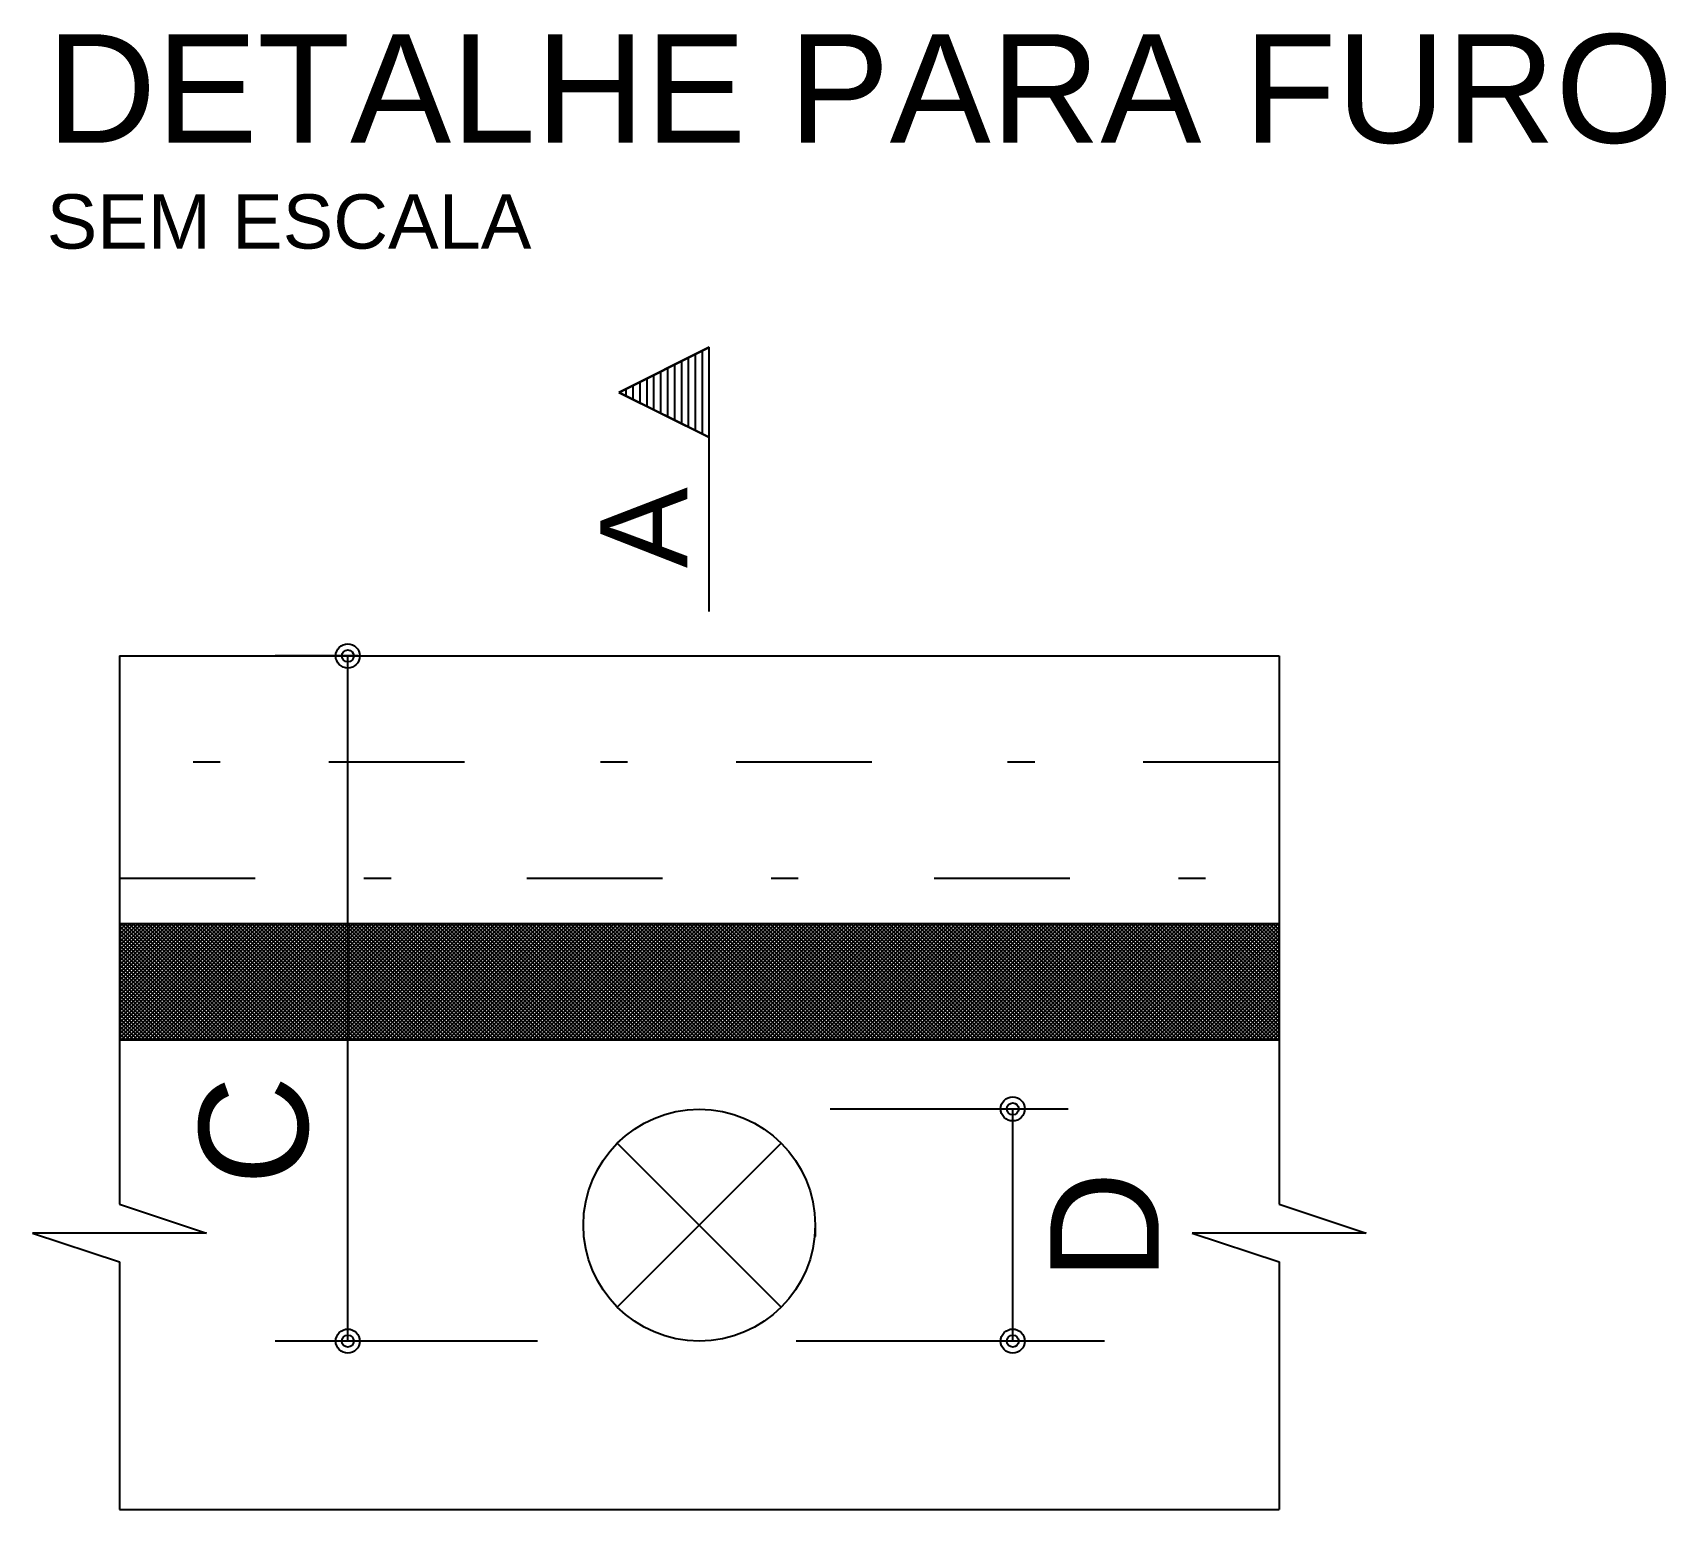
# Model space of a CAD drawing. Extents: x 0 to 119, y 0 to 84.
# Drawn here: x 49.98 to 55.98, y 19.5 to 24.94 of the extents above; entities that cross this region are included whole.
import ezdxf

# ---------------------------------------------------------------- set-up
doc = ezdxf.new("R2010")
doc.units = 0
doc.header["$MEASUREMENT"] = 0
doc.linetypes.add('ESTILO_TQS_0003', pattern=[1.5, 0.5, -0.4, 0.1, -0.5])
for name, color, linetype in [('15', 12, 'CONTINUOUS'), ('29', 9, 'CONTINUOUS'), ('3', 7, 'CONTINUOUS')]:
    doc.layers.add(name, color=color, linetype=linetype)
doc.styles.add('TQS_ARIAL', font='arial.ttf')

msp = doc.modelspace()

# ---------------------------------------------------------------- linework, layer by layer
at = {"layer": '29', "color": 9, "linetype": 'Continuous'}
for p, q in [((50.302084, 21.239995), (50.722533, 21.660444)), ((50.302084, 21.254138), (50.708391, 21.660444)), ((50.302084, 21.26828), (50.694249, 21.660444)), ((50.302084, 21.282422), (50.680107, 21.660444)), ((50.302084, 21.296564), (50.665965, 21.660444)), ((50.302084, 21.310706), (50.651822, 21.660444)), ((50.302084, 21.324848), (50.63768, 21.660444)), ((50.302084, 21.33899), (50.623538, 21.660444)), ((50.302084, 21.353133), (50.609396, 21.660444)), ((50.302084, 21.367275), (50.595254, 21.660444)), ((50.302084, 21.381417), (50.581112, 21.660444)), ((50.302084, 21.395559), (50.56697, 21.660444)), ((50.302084, 21.409701), (50.552828, 21.660444)), ((50.302084, 21.423843), (50.538685, 21.660444)), ((50.302084, 21.437985), (50.524543, 21.660444)), ((50.302084, 21.452127), (50.510401, 21.660444)), ((50.302084, 21.46627), (50.496259, 21.660444)), ((50.302084, 21.480412), (50.482117, 21.660444)), ((50.302084, 21.494554), (50.467975, 21.660444)), ((50.302084, 21.508696), (50.453833, 21.660444)), ((50.302084, 21.522838), (50.43969, 21.660444)), ((50.302084, 21.53698), (50.425548, 21.660444)), ((50.302084, 21.551122), (50.411406, 21.660444)), ((50.302084, 21.565265), (50.397264, 21.660444)), ((50.302084, 21.579407), (50.383122, 21.660444)), ((50.302084, 21.593549), (50.36898, 21.660444)), ((50.302084, 21.607691), (50.354838, 21.660444)), ((50.302084, 21.621833), (50.340696, 21.660444)), ((50.302084, 21.635975), (50.326553, 21.660444)), ((50.302084, 21.650117), (50.312411, 21.660444)), ((50.308884, 21.660444), (50.735981, 21.233348)), ((50.309579, 21.233348), (50.736675, 21.660444)), ((50.323026, 21.660444), (50.750123, 21.233348)), ((50.323721, 21.233348), (50.750817, 21.660444)), ((50.337168, 21.660444), (50.764265, 21.233348)), ((50.337863, 21.233348), (50.76496, 21.660444)), ((50.35131, 21.660444), (50.778407, 21.233348)), ((50.352005, 21.233348), (50.779102, 21.660444)), ((50.365452, 21.660444), (50.792549, 21.233348)), ((50.366147, 21.233348), (50.793244, 21.660444)), ((50.379594, 21.660444), (50.806691, 21.233348)), ((50.380289, 21.233348), (50.807386, 21.660444)), ((50.393737, 21.660444), (50.820833, 21.233348)), ((50.394431, 21.233348), (50.821528, 21.660444)), ((50.407879, 21.660444), (50.834975, 21.233348)), ((50.408573, 21.233348), (50.83567, 21.660444)), ((50.422021, 21.660444), (50.849118, 21.233348)), ((50.422716, 21.233348), (50.849812, 21.660444)), ((50.436163, 21.660444), (50.86326, 21.233348)), ((50.436858, 21.233348), (50.863955, 21.660444)), ((50.450305, 21.660444), (50.877402, 21.233348)), ((50.451, 21.233348), (50.878097, 21.660444)), ((50.464447, 21.660444), (50.891544, 21.233348)), ((50.465142, 21.233348), (50.892239, 21.660444)), ((50.478589, 21.660444), (50.905686, 21.233348)), ((50.479284, 21.233348), (50.906381, 21.660444)), ((50.492731, 21.660444), (50.919828, 21.233348)), ((50.493426, 21.233348), (50.920523, 21.660444)), ((50.506874, 21.660444), (50.93397, 21.233348)), ((50.507568, 21.233348), (50.934665, 21.660444)), ((50.521016, 21.660444), (50.948113, 21.233348)), ((50.521711, 21.233348), (50.948807, 21.660444)), ((50.535158, 21.660444), (50.962255, 21.233348)), ((50.535853, 21.233348), (50.962949, 21.660444)), ((50.5493, 21.660444), (50.976397, 21.233348)), ((50.549995, 21.233348), (50.977092, 21.660444)), ((50.563442, 21.660444), (50.990539, 21.233348)), ((50.564137, 21.233348), (50.991234, 21.660444)), ((50.577584, 21.660444), (51.004681, 21.233348)), ((50.578279, 21.233348), (51.005376, 21.660444)), ((50.591726, 21.660444), (51.018823, 21.233348)), ((50.592421, 21.233348), (51.019518, 21.660444)), ((50.605869, 21.660444), (51.032965, 21.233348)), ((50.606563, 21.233348), (51.03366, 21.660444)), ((50.620011, 21.660444), (51.047108, 21.233348)), ((50.620705, 21.233348), (51.047802, 21.660444)), ((50.634153, 21.660444), (51.06125, 21.233348)), ((50.634848, 21.233348), (51.061944, 21.660444)), ((50.648295, 21.660444), (51.075392, 21.233348)), ((50.64899, 21.233348), (51.076087, 21.660444)), ((50.662437, 21.660444), (51.089534, 21.233348)), ((50.663132, 21.233348), (51.090229, 21.660444)), ((50.676579, 21.660444), (51.103676, 21.233348)), ((50.677274, 21.233348), (51.104371, 21.660444)), ((50.690721, 21.660444), (51.117818, 21.233348)), ((50.691416, 21.233348), (51.118513, 21.660444)), ((50.704864, 21.660444), (51.13196, 21.233348)), ((50.705558, 21.233348), (51.132655, 21.660444)), ((50.719006, 21.660444), (51.146102, 21.233348)), ((50.7197, 21.233348), (51.146797, 21.660444)), ((50.733148, 21.660444), (51.160245, 21.233348)), ((50.733843, 21.233348), (51.160939, 21.660444)), ((50.74729, 21.660444), (51.174387, 21.233348)), ((50.747985, 21.233348), (51.175082, 21.660444)), ((50.761432, 21.660444), (51.188529, 21.233348)), ((50.762127, 21.233348), (51.189224, 21.660444)), ((50.775574, 21.660444), (51.202671, 21.233348)), ((50.776269, 21.233348), (51.203366, 21.660444)), ((50.789716, 21.660444), (51.216813, 21.233348)), ((50.790411, 21.233348), (51.217508, 21.660444)), ((50.803858, 21.660444), (51.230955, 21.233348)), ((50.804553, 21.233348), (51.23165, 21.660444)), ((50.818001, 21.660444), (51.245097, 21.233348)), ((50.818695, 21.233348), (51.245792, 21.660444)), ((50.832143, 21.660444), (51.25924, 21.233348)), ((50.832838, 21.233348), (51.259934, 21.660444)), ((50.846285, 21.660444), (51.273382, 21.233348)), ((50.84698, 21.233348), (51.274076, 21.660444)), ((50.860427, 21.660444), (51.287524, 21.233348)), ((50.861122, 21.233348), (51.288219, 21.660444)), ((50.874569, 21.660444), (51.301666, 21.233348)), ((50.875264, 21.233348), (51.302361, 21.660444)), ((50.888711, 21.660444), (51.315808, 21.233348)), ((50.889406, 21.233348), (51.316503, 21.660444)), ((50.902853, 21.660444), (51.32995, 21.233348)), ((50.903548, 21.233348), (51.330645, 21.660444)), ((50.916996, 21.660444), (51.344092, 21.233348)), ((50.91769, 21.233348), (51.344787, 21.660444)), ((50.931138, 21.660444), (51.358234, 21.233348)), ((50.931832, 21.233348), (51.358929, 21.660444)), ((50.94528, 21.660444), (51.372377, 21.233348)), ((50.945975, 21.233348), (51.373071, 21.660444)), ((50.959422, 21.660444), (51.386519, 21.233348)), ((50.960117, 21.233348), (51.387214, 21.660444)), ((50.973564, 21.660444), (51.400661, 21.233348)), ((50.974259, 21.233348), (51.401356, 21.660444)), ((50.987706, 21.660444), (51.414803, 21.233348)), ((50.988401, 21.233348), (51.415498, 21.660444)), ((51.001848, 21.660444), (51.428945, 21.233348)), ((51.002543, 21.233348), (51.42964, 21.660444)), ((51.015991, 21.660444), (51.443087, 21.233348)), ((51.016685, 21.233348), (51.443782, 21.660444)), ((51.030133, 21.660444), (51.457229, 21.233348)), ((51.030827, 21.233348), (51.457924, 21.660444)), ((51.044275, 21.660444), (51.471372, 21.233348)), ((51.04497, 21.233348), (51.472066, 21.660444)), ((51.058417, 21.660444), (51.485514, 21.233348)), ((51.059112, 21.233348), (51.486208, 21.660444)), ((51.072559, 21.660444), (51.499656, 21.233348)), ((51.073254, 21.233348), (51.500351, 21.660444)), ((51.086701, 21.660444), (51.513798, 21.233348)), ((51.087396, 21.233348), (51.514493, 21.660444)), ((51.100843, 21.660444), (51.52794, 21.233348)), ((51.101538, 21.233348), (51.528635, 21.660444)), ((51.114985, 21.660444), (51.542082, 21.233348)), ((51.11568, 21.233348), (51.542777, 21.660444)), ((51.129128, 21.660444), (51.556224, 21.233348)), ((51.129822, 21.233348), (51.556919, 21.660444)), ((51.14327, 21.660444), (51.570367, 21.233348)), ((51.143965, 21.233348), (51.571061, 21.660444)), ((51.157412, 21.660444), (51.584509, 21.233348)), ((51.158107, 21.233348), (51.585203, 21.660444)), ((51.171554, 21.660444), (51.598651, 21.233348)), ((51.172249, 21.233348), (51.599346, 21.660444)), ((51.185696, 21.660444), (51.612793, 21.233348)), ((51.186391, 21.233348), (51.613488, 21.660444)), ((51.199838, 21.660444), (51.626935, 21.233348)), ((51.200533, 21.233348), (51.62763, 21.660444)), ((51.21398, 21.660444), (51.641077, 21.233348)), ((51.214675, 21.233348), (51.641772, 21.660444)), ((51.228123, 21.660444), (51.655219, 21.233348)), ((51.228817, 21.233348), (51.655914, 21.660444)), ((51.242265, 21.660444), (51.669361, 21.233348)), ((51.242959, 21.233348), (51.670056, 21.660444)), ((51.256407, 21.660444), (51.683504, 21.233348)), ((51.257102, 21.233348), (51.684198, 21.660444)), ((51.270549, 21.660444), (51.697646, 21.233348)), ((51.271244, 21.233348), (51.698341, 21.660444)), ((51.284691, 21.660444), (51.711788, 21.233348)), ((51.285386, 21.233348), (51.712483, 21.660444)), ((51.298833, 21.660444), (51.72593, 21.233348)), ((51.299528, 21.233348), (51.726625, 21.660444)), ((51.312975, 21.660444), (51.740072, 21.233348)), ((51.31367, 21.233348), (51.740767, 21.660444)), ((51.327117, 21.660444), (51.754214, 21.233348)), ((51.327812, 21.233348), (51.754909, 21.660444)), ((51.34126, 21.660444), (51.768356, 21.233348)), ((51.341954, 21.233348), (51.769051, 21.660444)), ((51.355402, 21.660444), (51.782499, 21.233348)), ((51.356097, 21.233348), (51.783193, 21.660444)), ((51.369544, 21.660444), (51.796641, 21.233348)), ((51.370239, 21.233348), (51.797335, 21.660444)), ((51.383686, 21.660444), (51.810783, 21.233348)), ((51.384381, 21.233348), (51.811478, 21.660444)), ((51.397828, 21.660444), (51.824925, 21.233348)), ((51.398523, 21.233348), (51.82562, 21.660444)), ((51.41197, 21.660444), (51.839067, 21.233348)), ((51.412665, 21.233348), (51.839762, 21.660444)), ((51.426112, 21.660444), (51.853209, 21.233348)), ((51.426807, 21.233348), (51.853904, 21.660444)), ((51.440255, 21.660444), (51.867351, 21.233348)), ((51.440949, 21.233348), (51.868046, 21.660444)), ((51.454397, 21.660444), (51.881494, 21.233348)), ((51.455091, 21.233348), (51.882188, 21.660444)), ((51.468539, 21.660444), (51.895636, 21.233348)), ((51.469234, 21.233348), (51.89633, 21.660444)), ((51.482681, 21.660444), (51.909778, 21.233348)), ((51.483376, 21.233348), (51.910473, 21.660444)), ((51.496823, 21.660444), (51.92392, 21.233348)), ((51.497518, 21.233348), (51.924615, 21.660444)), ((51.510965, 21.660444), (51.938062, 21.233348)), ((51.51166, 21.233348), (51.938757, 21.660444)), ((51.525107, 21.660444), (51.952204, 21.233348)), ((51.525802, 21.233348), (51.952899, 21.660444)), ((51.53925, 21.660444), (51.966346, 21.233348)), ((51.539944, 21.233348), (51.967041, 21.660444)), ((51.553392, 21.660444), (51.980488, 21.233348)), ((51.554086, 21.233348), (51.981183, 21.660444)), ((51.567534, 21.660444), (51.994631, 21.233348)), ((51.568229, 21.233348), (51.995325, 21.660444)), ((51.581676, 21.660444), (52.008773, 21.233348)), ((51.582371, 21.233348), (52.009468, 21.660444)), ((51.595818, 21.660444), (52.022915, 21.233348)), ((51.596513, 21.233348), (52.02361, 21.660444)), ((51.60996, 21.660444), (52.037057, 21.233348)), ((51.610655, 21.233348), (52.037752, 21.660444)), ((51.624102, 21.660444), (52.051199, 21.233348)), ((51.624797, 21.233348), (52.051894, 21.660444)), ((51.638244, 21.660444), (52.065341, 21.233348)), ((51.638939, 21.233348), (52.066036, 21.660444)), ((51.652387, 21.660444), (52.079483, 21.233348)), ((51.653081, 21.233348), (52.080178, 21.660444)), ((51.666529, 21.660444), (52.093626, 21.233348)), ((51.667224, 21.233348), (52.09432, 21.660444)), ((51.680671, 21.660444), (52.107768, 21.233348)), ((51.681366, 21.233348), (52.108462, 21.660444)), ((51.694813, 21.660444), (52.12191, 21.233348)), ((51.695508, 21.233348), (52.122605, 21.660444)), ((51.708955, 21.660444), (52.136052, 21.233348)), ((51.70965, 21.233348), (52.136747, 21.660444)), ((51.723097, 21.660444), (52.150194, 21.233348)), ((51.723792, 21.233348), (52.150889, 21.660444)), ((51.737239, 21.660444), (52.164336, 21.233348)), ((51.737934, 21.233348), (52.165031, 21.660444)), ((51.751382, 21.660444), (52.178478, 21.233348)), ((51.752076, 21.233348), (52.179173, 21.660444)), ((51.765524, 21.660444), (52.19262, 21.233348)), ((51.766218, 21.233348), (52.193315, 21.660444)), ((51.779666, 21.660444), (52.206763, 21.233348)), ((51.780361, 21.233348), (52.207457, 21.660444)), ((51.793808, 21.660444), (52.220905, 21.233348)), ((51.794503, 21.233348), (52.2216, 21.660444)), ((51.80795, 21.660444), (52.235047, 21.233348)), ((51.808645, 21.233348), (52.235742, 21.660444)), ((51.822092, 21.660444), (52.249189, 21.233348)), ((51.822787, 21.233348), (52.249884, 21.660444)), ((51.836234, 21.660444), (52.263331, 21.233348)), ((51.836929, 21.233348), (52.264026, 21.660444)), ((51.850377, 21.660444), (52.277473, 21.233348)), ((51.851071, 21.233348), (52.278168, 21.660444)), ((51.864519, 21.660444), (52.291615, 21.233348)), ((51.865213, 21.233348), (52.29231, 21.660444)), ((51.878661, 21.660444), (52.305758, 21.233348)), ((51.879356, 21.233348), (52.306452, 21.660444)), ((51.892803, 21.660444), (52.3199, 21.233348)), ((51.893498, 21.233348), (52.320595, 21.660444)), ((51.906945, 21.660444), (52.334042, 21.233348)), ((51.90764, 21.233348), (52.334737, 21.660444)), ((51.921087, 21.660444), (52.348184, 21.233348)), ((51.921782, 21.233348), (52.348879, 21.660444)), ((51.935229, 21.660444), (52.362326, 21.233348)), ((51.935924, 21.233348), (52.363021, 21.660444)), ((51.949371, 21.660444), (52.376468, 21.233348)), ((51.950066, 21.233348), (52.377163, 21.660444)), ((51.963514, 21.660444), (52.39061, 21.233348)), ((51.964208, 21.233348), (52.391305, 21.660444)), ((51.977656, 21.660444), (52.404753, 21.233348)), ((51.978351, 21.233348), (52.405447, 21.660444)), ((51.991798, 21.660444), (52.418895, 21.233348)), ((51.992493, 21.233348), (52.419589, 21.660444)), ((52.00594, 21.660444), (52.433037, 21.233348)), ((52.006635, 21.233348), (52.433732, 21.660444)), ((52.020082, 21.660444), (52.447179, 21.233348)), ((52.020777, 21.233348), (52.447874, 21.660444)), ((52.034224, 21.660444), (52.461321, 21.233348)), ((52.034919, 21.233348), (52.462016, 21.660444)), ((52.048366, 21.660444), (52.475463, 21.233348)), ((52.049061, 21.233348), (52.476158, 21.660444)), ((52.062509, 21.660444), (52.489605, 21.233348)), ((52.063203, 21.233348), (52.4903, 21.660444)), ((52.076651, 21.660444), (52.503747, 21.233348)), ((52.077345, 21.233348), (52.504442, 21.660444)), ((52.090793, 21.660444), (52.51789, 21.233348)), ((52.091488, 21.233348), (52.518584, 21.660444)), ((52.104935, 21.660444), (52.532032, 21.233348)), ((52.10563, 21.233348), (52.532727, 21.660444)), ((52.119077, 21.660444), (52.546174, 21.233348)), ((52.119772, 21.233348), (52.546869, 21.660444)), ((52.133219, 21.660444), (52.560316, 21.233348)), ((52.133914, 21.233348), (52.561011, 21.660444)), ((52.147361, 21.660444), (52.574458, 21.233348)), ((52.148056, 21.233348), (52.575153, 21.660444)), ((52.161503, 21.660444), (52.5886, 21.233348)), ((52.162198, 21.233348), (52.589295, 21.660444)), ((52.175646, 21.660444), (52.602742, 21.233348)), ((52.17634, 21.233348), (52.603437, 21.660444)), ((52.189788, 21.660444), (52.616885, 21.233348)), ((52.190483, 21.233348), (52.617579, 21.660444)), ((52.20393, 21.660444), (52.631027, 21.233348)), ((52.204625, 21.233348), (52.631721, 21.660444)), ((52.218072, 21.660444), (52.645169, 21.233348)), ((52.218767, 21.233348), (52.645864, 21.660444)), ((52.232214, 21.660444), (52.659311, 21.233348)), ((52.232909, 21.233348), (52.660006, 21.660444)), ((52.246356, 21.660444), (52.673453, 21.233348)), ((52.247051, 21.233348), (52.674148, 21.660444)), ((52.260498, 21.660444), (52.687595, 21.233348)), ((52.261193, 21.233348), (52.68829, 21.660444)), ((52.274641, 21.660444), (52.701737, 21.233348)), ((52.275335, 21.233348), (52.702432, 21.660444)), ((52.288783, 21.660444), (52.71588, 21.233348)), ((52.289477, 21.233348), (52.716574, 21.660444)), ((52.302925, 21.660444), (52.730022, 21.233348)), ((52.30362, 21.233348), (52.730716, 21.660444)), ((52.317067, 21.660444), (52.744164, 21.233348)), ((52.317762, 21.233348), (52.744859, 21.660444)), ((52.331209, 21.660444), (52.758306, 21.233348)), ((52.331904, 21.233348), (52.759001, 21.660444)), ((52.345351, 21.660444), (52.772448, 21.233348)), ((52.346046, 21.233348), (52.773143, 21.660444)), ((52.359493, 21.660444), (52.78659, 21.233348)), ((52.360188, 21.233348), (52.787285, 21.660444)), ((52.373636, 21.660444), (52.800732, 21.233348)), ((52.37433, 21.233348), (52.801427, 21.660444)), ((52.387778, 21.660444), (52.814874, 21.233348)), ((52.388472, 21.233348), (52.815569, 21.660444)), ((52.40192, 21.660444), (52.829017, 21.233348)), ((52.402615, 21.233348), (52.829711, 21.660444)), ((52.416062, 21.660444), (52.843159, 21.233348)), ((52.416757, 21.233348), (52.843854, 21.660444)), ((52.430204, 21.660444), (52.857301, 21.233348)), ((52.430899, 21.233348), (52.857996, 21.660444)), ((52.444346, 21.660444), (52.871443, 21.233348)), ((52.445041, 21.233348), (52.872138, 21.660444)), ((52.458488, 21.660444), (52.885585, 21.233348)), ((52.459183, 21.233348), (52.88628, 21.660444)), ((52.47263, 21.660444), (52.899727, 21.233348)), ((52.473325, 21.233348), (52.900422, 21.660444)), ((52.486773, 21.660444), (52.913869, 21.233348)), ((52.487467, 21.233348), (52.914564, 21.660444)), ((52.500915, 21.660444), (52.928012, 21.233348)), ((52.50161, 21.233348), (52.928706, 21.660444)), ((52.515057, 21.660444), (52.942154, 21.233348)), ((52.515752, 21.233348), (52.942848, 21.660444)), ((52.529199, 21.660444), (52.956296, 21.233348)), ((52.529894, 21.233348), (52.956991, 21.660444)), ((52.543341, 21.660444), (52.970438, 21.233348)), ((52.544036, 21.233348), (52.971133, 21.660444)), ((52.557483, 21.660444), (52.98458, 21.233348)), ((52.558178, 21.233348), (52.985275, 21.660444)), ((52.571625, 21.660444), (52.998722, 21.233348)), ((52.57232, 21.233348), (52.999417, 21.660444)), ((52.585768, 21.660444), (53.012864, 21.233348)), ((52.586462, 21.233348), (53.013559, 21.660444)), ((52.59991, 21.660444), (53.027006, 21.233348)), ((52.600604, 21.233348), (53.027701, 21.660444)), ((52.614052, 21.660444), (53.041149, 21.233348)), ((52.614747, 21.233348), (53.041843, 21.660444)), ((52.628194, 21.660444), (53.055291, 21.233348)), ((52.628889, 21.233348), (53.055986, 21.660444)), ((52.642336, 21.660444), (53.069433, 21.233348)), ((52.643031, 21.233348), (53.070128, 21.660444)), ((52.656478, 21.660444), (53.083575, 21.233348)), ((52.657173, 21.233348), (53.08427, 21.660444)), ((52.67062, 21.660444), (53.097717, 21.233348)), ((52.671315, 21.233348), (53.098412, 21.660444)), ((52.684763, 21.660444), (53.111859, 21.233348)), ((52.685457, 21.233348), (53.112554, 21.660444)), ((52.698905, 21.660444), (53.126001, 21.233348)), ((52.699599, 21.233348), (53.126696, 21.660444)), ((52.713047, 21.660444), (53.140144, 21.233348)), ((52.713742, 21.233348), (53.140838, 21.660444)), ((52.727189, 21.660444), (53.154286, 21.233348)), ((52.727884, 21.233348), (53.154981, 21.660444)), ((52.741331, 21.660444), (53.168428, 21.233348)), ((52.742026, 21.233348), (53.169123, 21.660444)), ((52.755473, 21.660444), (53.18257, 21.233348)), ((52.756168, 21.233348), (53.183265, 21.660444)), ((52.769615, 21.660444), (53.196712, 21.233348)), ((52.77031, 21.233348), (53.197407, 21.660444)), ((52.783757, 21.660444), (53.210854, 21.233348)), ((52.784452, 21.233348), (53.211549, 21.660444)), ((52.7979, 21.660444), (53.224996, 21.233348)), ((52.798594, 21.233348), (53.225691, 21.660444)), ((52.812042, 21.660444), (53.239139, 21.233348)), ((52.812737, 21.233348), (53.239833, 21.660444)), ((52.826184, 21.660444), (53.253281, 21.233348)), ((52.826879, 21.233348), (53.253975, 21.660444)), ((52.840326, 21.660444), (53.267423, 21.233348)), ((52.841021, 21.233348), (53.268118, 21.660444)), ((52.854468, 21.660444), (53.281565, 21.233348)), ((52.855163, 21.233348), (53.28226, 21.660444)), ((52.86861, 21.660444), (53.295707, 21.233348)), ((52.869305, 21.233348), (53.296402, 21.660444)), ((52.882752, 21.660444), (53.309849, 21.233348)), ((52.883447, 21.233348), (53.310544, 21.660444)), ((52.896895, 21.660444), (53.323991, 21.233348)), ((52.897589, 21.233348), (53.324686, 21.660444)), ((52.911037, 21.660444), (53.338133, 21.233348)), ((52.911731, 21.233348), (53.338828, 21.660444)), ((52.925179, 21.660444), (53.352276, 21.233348)), ((52.925874, 21.233348), (53.35297, 21.660444)), ((52.939321, 21.660444), (53.366418, 21.233348)), ((52.940016, 21.233348), (53.367113, 21.660444)), ((52.953463, 21.660444), (53.38056, 21.233348)), ((52.954158, 21.233348), (53.381255, 21.660444)), ((52.967605, 21.660444), (53.394702, 21.233348)), ((52.9683, 21.233348), (53.395397, 21.660444)), ((52.981747, 21.660444), (53.408844, 21.233348)), ((52.982442, 21.233348), (53.409539, 21.660444)), ((52.995889, 21.660444), (53.422986, 21.233348)), ((52.996584, 21.233348), (53.423681, 21.660444)), ((53.010032, 21.660444), (53.437128, 21.233348)), ((53.010726, 21.233348), (53.437823, 21.660444)), ((53.024174, 21.660444), (53.451271, 21.233348)), ((53.024869, 21.233348), (53.451965, 21.660444)), ((53.038316, 21.660444), (53.465413, 21.233348)), ((53.039011, 21.233348), (53.466107, 21.660444)), ((53.052458, 21.660444), (53.479555, 21.233348)), ((53.053153, 21.233348), (53.48025, 21.660444)), ((53.0666, 21.660444), (53.493697, 21.233348)), ((53.067295, 21.233348), (53.494392, 21.660444)), ((53.080742, 21.660444), (53.507839, 21.233348)), ((53.081437, 21.233348), (53.508534, 21.660444)), ((53.094884, 21.660444), (53.521981, 21.233348)), ((53.095579, 21.233348), (53.522676, 21.660444)), ((53.109027, 21.660444), (53.536123, 21.233348)), ((53.109721, 21.233348), (53.536818, 21.660444)), ((53.123169, 21.660444), (53.550266, 21.233348)), ((53.123864, 21.233348), (53.55096, 21.660444)), ((53.137311, 21.660444), (53.564408, 21.233348)), ((53.138006, 21.233348), (53.565102, 21.660444)), ((53.151453, 21.660444), (53.57855, 21.233348)), ((53.152148, 21.233348), (53.579245, 21.660444)), ((53.165595, 21.660444), (53.592692, 21.233348)), ((53.16629, 21.233348), (53.593387, 21.660444)), ((53.179737, 21.660444), (53.606834, 21.233348)), ((53.180432, 21.233348), (53.607529, 21.660444)), ((53.193879, 21.660444), (53.620976, 21.233348)), ((53.194574, 21.233348), (53.621671, 21.660444)), ((53.208022, 21.660444), (53.635118, 21.233348)), ((53.208716, 21.233348), (53.635813, 21.660444)), ((53.222164, 21.660444), (53.64926, 21.233348)), ((53.222858, 21.233348), (53.649955, 21.660444)), ((53.236306, 21.660444), (53.663403, 21.233348)), ((53.237001, 21.233348), (53.664097, 21.660444)), ((53.250448, 21.660444), (53.677545, 21.233348)), ((53.251143, 21.233348), (53.67824, 21.660444)), ((53.26459, 21.660444), (53.691687, 21.233348)), ((53.265285, 21.233348), (53.692382, 21.660444)), ((53.278732, 21.660444), (53.705829, 21.233348)), ((53.279427, 21.233348), (53.706524, 21.660444)), ((53.292874, 21.660444), (53.719971, 21.233348)), ((53.293569, 21.233348), (53.720666, 21.660444)), ((53.307016, 21.660444), (53.734113, 21.233348)), ((53.307711, 21.233348), (53.734808, 21.660444)), ((53.321159, 21.660444), (53.748255, 21.233348)), ((53.321853, 21.233348), (53.74895, 21.660444)), ((53.335301, 21.660444), (53.762398, 21.233348)), ((53.335996, 21.233348), (53.763092, 21.660444)), ((53.349443, 21.660444), (53.77654, 21.233348)), ((53.350138, 21.233348), (53.777234, 21.660444)), ((53.363585, 21.660444), (53.790682, 21.233348)), ((53.36428, 21.233348), (53.791377, 21.660444)), ((53.377727, 21.660444), (53.804824, 21.233348)), ((53.378422, 21.233348), (53.805519, 21.660444)), ((53.391869, 21.660444), (53.818966, 21.233348)), ((53.392564, 21.233348), (53.819661, 21.660444)), ((53.406011, 21.660444), (53.833108, 21.233348)), ((53.406706, 21.233348), (53.833803, 21.660444)), ((53.420154, 21.660444), (53.84725, 21.233348)), ((53.420848, 21.233348), (53.847945, 21.660444)), ((53.434296, 21.660444), (53.861392, 21.233348)), ((53.43499, 21.233348), (53.862087, 21.660444)), ((53.448438, 21.660444), (53.875535, 21.233348)), ((53.449133, 21.233348), (53.876229, 21.660444)), ((53.46258, 21.660444), (53.889677, 21.233348)), ((53.463275, 21.233348), (53.890372, 21.660444)), ((53.476722, 21.660444), (53.903819, 21.233348)), ((53.477417, 21.233348), (53.904514, 21.660444)), ((53.490864, 21.660444), (53.917961, 21.233348)), ((53.491559, 21.233348), (53.918656, 21.660444)), ((53.505006, 21.660444), (53.932103, 21.233348)), ((53.505701, 21.233348), (53.932798, 21.660444)), ((53.519149, 21.660444), (53.946245, 21.233348)), ((53.519843, 21.233348), (53.94694, 21.660444)), ((53.533291, 21.660444), (53.960387, 21.233348)), ((53.533985, 21.233348), (53.961082, 21.660444)), ((53.547433, 21.660444), (53.97453, 21.233348)), ((53.548128, 21.233348), (53.975224, 21.660444)), ((53.561575, 21.660444), (53.988672, 21.233348)), ((53.56227, 21.233348), (53.989367, 21.660444)), ((53.575717, 21.660444), (54.002814, 21.233348)), ((53.576412, 21.233348), (54.003509, 21.660444)), ((53.589859, 21.660444), (54.016956, 21.233348)), ((53.590554, 21.233348), (54.017651, 21.660444)), ((53.604001, 21.660444), (54.031098, 21.233348)), ((53.604696, 21.233348), (54.031793, 21.660444)), ((53.618143, 21.660444), (54.04524, 21.233348)), ((53.618838, 21.233348), (54.045935, 21.660444)), ((53.632286, 21.660444), (54.059382, 21.233348)), ((53.63298, 21.233348), (54.060077, 21.660444)), ((53.646428, 21.660444), (54.073525, 21.233348)), ((53.647123, 21.233348), (54.074219, 21.660444)), ((53.66057, 21.660444), (54.087667, 21.233348)), ((53.661265, 21.233348), (54.088361, 21.660444)), ((53.674712, 21.660444), (54.101809, 21.233348)), ((53.675407, 21.233348), (54.102504, 21.660444)), ((53.688854, 21.660444), (54.115951, 21.233348)), ((53.689549, 21.233348), (54.116646, 21.660444)), ((53.702996, 21.660444), (54.130093, 21.233348)), ((53.703691, 21.233348), (54.130788, 21.660444)), ((53.717138, 21.660444), (54.144235, 21.233348)), ((53.717833, 21.233348), (54.14493, 21.660444)), ((53.731281, 21.660444), (54.158377, 21.233348)), ((53.731975, 21.233348), (54.159072, 21.660444)), ((53.745423, 21.660444), (54.172519, 21.233348)), ((53.746117, 21.233348), (54.173214, 21.660444)), ((53.759565, 21.660444), (54.186662, 21.233348)), ((53.76026, 21.233348), (54.187356, 21.660444)), ((53.773707, 21.660444), (54.200804, 21.233348)), ((53.774402, 21.233348), (54.201499, 21.660444)), ((53.787849, 21.660444), (54.214946, 21.233348)), ((53.788544, 21.233348), (54.215641, 21.660444)), ((53.801991, 21.660444), (54.229088, 21.233348)), ((53.802686, 21.233348), (54.229783, 21.660444)), ((53.816133, 21.660444), (54.24323, 21.233348)), ((53.816828, 21.233348), (54.243925, 21.660444)), ((53.830275, 21.660444), (54.257372, 21.233348)), ((53.83097, 21.233348), (54.258067, 21.660444)), ((53.844418, 21.660444), (54.271514, 21.233348)), ((53.845112, 21.233348), (54.272209, 21.660444)), ((53.85856, 21.660444), (54.285657, 21.233348)), ((53.859255, 21.233348), (54.286351, 21.660444)), ((53.872702, 21.660444), (54.299799, 21.233348)), ((53.873397, 21.233348), (54.300493, 21.660444)), ((53.886844, 21.660444), (54.313941, 21.233348)), ((53.887539, 21.233348), (54.314636, 21.660444)), ((53.900986, 21.660444), (54.328083, 21.233348)), ((53.901681, 21.233348), (54.328778, 21.660444)), ((53.915128, 21.660444), (54.342225, 21.233348)), ((53.915823, 21.233348), (54.34292, 21.660444)), ((53.92927, 21.660444), (54.356367, 21.233348)), ((53.929965, 21.233348), (54.357062, 21.660444)), ((53.943413, 21.660444), (54.370509, 21.233348)), ((53.944107, 21.233348), (54.371204, 21.660444)), ((53.957555, 21.660444), (54.384652, 21.233348)), ((53.95825, 21.233348), (54.385346, 21.660444)), ((53.971697, 21.660444), (54.398794, 21.233348)), ((53.972392, 21.233348), (54.399488, 21.660444)), ((53.985839, 21.660444), (54.412936, 21.233348)), ((53.986534, 21.233348), (54.413631, 21.660444)), ((53.999981, 21.660444), (54.427078, 21.233348)), ((54.000676, 21.233348), (54.427773, 21.660444)), ((54.014123, 21.660444), (54.44122, 21.233348)), ((54.014818, 21.233348), (54.441915, 21.660444)), ((54.028265, 21.660444), (54.455362, 21.233348)), ((54.02896, 21.233348), (54.456057, 21.660444)), ((54.042408, 21.660444), (54.469504, 21.233348)), ((54.043102, 21.233348), (54.470199, 21.660444)), ((54.05655, 21.660444), (54.483646, 21.233348)), ((54.057244, 21.233348), (54.484341, 21.660444)), ((54.070692, 21.660444), (54.497789, 21.233348)), ((54.071387, 21.233348), (54.498483, 21.660444)), ((54.084834, 21.660444), (54.511931, 21.233348)), ((54.085529, 21.233348), (54.512626, 21.660444)), ((54.098976, 21.660444), (54.526073, 21.233348)), ((54.099671, 21.233348), (54.526768, 21.660444)), ((54.113118, 21.660444), (54.540215, 21.233348)), ((54.113813, 21.233348), (54.54091, 21.660444)), ((54.12726, 21.660444), (54.554357, 21.233348)), ((54.127955, 21.233348), (54.555052, 21.660444)), ((54.141402, 21.660444), (54.568499, 21.233348)), ((54.142097, 21.233348), (54.569194, 21.660444)), ((54.155545, 21.660444), (54.573052, 21.242937)), ((54.169687, 21.660444), (54.573052, 21.257079)), ((54.183829, 21.660444), (54.573052, 21.271221)), ((54.197971, 21.660444), (54.573052, 21.285363)), ((54.212113, 21.660444), (54.573052, 21.299505)), ((54.226255, 21.660444), (54.573052, 21.313648)), ((54.240397, 21.660444), (54.573052, 21.32779)), ((54.25454, 21.660444), (54.573052, 21.341932)), ((54.268682, 21.660444), (54.573052, 21.356074)), ((54.282824, 21.660444), (54.573052, 21.370216)), ((54.296966, 21.660444), (54.573052, 21.384358)), ((54.311108, 21.660444), (54.573052, 21.3985)), ((54.32525, 21.660444), (54.573052, 21.412643)), ((54.339392, 21.660444), (54.573052, 21.426785)), ((54.353535, 21.660444), (54.573052, 21.440927)), ((54.367677, 21.660444), (54.573052, 21.455069)), ((54.381819, 21.660444), (54.573052, 21.469211)), ((54.395961, 21.660444), (54.573052, 21.483353)), ((54.410103, 21.660444), (54.573052, 21.497495)), ((54.424245, 21.660444), (54.573052, 21.511638)), ((54.438387, 21.660444), (54.573052, 21.52578)), ((54.452529, 21.660444), (54.573052, 21.539922)), ((54.466672, 21.660444), (54.573052, 21.554064)), ((54.480814, 21.660444), (54.573052, 21.568206)), ((54.494956, 21.660444), (54.573052, 21.582348)), ((54.509098, 21.660444), (54.573052, 21.59649)), ((54.52324, 21.660444), (54.573052, 21.610632)), ((54.537382, 21.660444), (54.573052, 21.624775)), ((54.551524, 21.660444), (54.573052, 21.638917)), ((54.565667, 21.660444), (54.573052, 21.653059)), ((50.302084, 21.653102), (50.721838, 21.233348)), ((50.302084, 21.63896), (50.707696, 21.233348)), ((50.302084, 21.624818), (50.693554, 21.233348)), ((50.302084, 21.610676), (50.679412, 21.233348)), ((54.156239, 21.233348), (54.573052, 21.65016)), ((54.170382, 21.233348), (54.573052, 21.636018)), ((54.184524, 21.233348), (54.573052, 21.621876)), ((54.198666, 21.233348), (54.573052, 21.607734)), ((50.302084, 21.596533), (50.66527, 21.233348)), ((50.302084, 21.582391), (50.651128, 21.233348)), ((50.302084, 21.568249), (50.636986, 21.233348)), ((50.302084, 21.554107), (50.622843, 21.233348)), ((50.302084, 21.539965), (50.608701, 21.233348)), ((54.212808, 21.233348), (54.573052, 21.593592)), ((54.22695, 21.233348), (54.573052, 21.57945)), ((54.241092, 21.233348), (54.573052, 21.565308)), ((54.255234, 21.233348), (54.573052, 21.551165)), ((50.302084, 21.525823), (50.594559, 21.233348)), ((50.302084, 21.511681), (50.580417, 21.233348)), ((50.302084, 21.497538), (50.566275, 21.233348)), ((50.302084, 21.483396), (50.552133, 21.233348)), ((54.269376, 21.233348), (54.573052, 21.537023)), ((54.283519, 21.233348), (54.573052, 21.522881)), ((54.297661, 21.233348), (54.573052, 21.508739)), ((54.311803, 21.233348), (54.573052, 21.494597)), ((54.325945, 21.233348), (54.573052, 21.480455)), ((50.302084, 21.469254), (50.537991, 21.233348)), ((50.302084, 21.455112), (50.523848, 21.233348)), ((50.302084, 21.44097), (50.509706, 21.233348)), ((50.302084, 21.426828), (50.495564, 21.233348)), ((54.340087, 21.233348), (54.573052, 21.466313)), ((54.354229, 21.233348), (54.573052, 21.452171)), ((54.368371, 21.233348), (54.573052, 21.438028)), ((54.382514, 21.233348), (54.573052, 21.423886)), ((50.302084, 21.412686), (50.481422, 21.233348)), ((50.302084, 21.398543), (50.46728, 21.233348)), ((50.302084, 21.384401), (50.453138, 21.233348)), ((50.302084, 21.370259), (50.438996, 21.233348)), ((54.396656, 21.233348), (54.573052, 21.409744)), ((54.410798, 21.233348), (54.573052, 21.395602)), ((54.42494, 21.233348), (54.573052, 21.38146)), ((54.439082, 21.233348), (54.573052, 21.367318)), ((50.302084, 21.356117), (50.424854, 21.233348)), ((50.302084, 21.341975), (50.410711, 21.233348)), ((50.302084, 21.327833), (50.396569, 21.233348)), ((50.302084, 21.313691), (50.382427, 21.233348)), ((50.302084, 21.299549), (50.368285, 21.233348)), ((54.453224, 21.233348), (54.573052, 21.353176)), ((54.467366, 21.233348), (54.573052, 21.339033)), ((54.481509, 21.233348), (54.573052, 21.324891)), ((54.495651, 21.233348), (54.573052, 21.310749)), ((50.302084, 21.285406), (50.354143, 21.233348)), ((50.302084, 21.271264), (50.340001, 21.233348)), ((50.302084, 21.257122), (50.325859, 21.233348)), ((50.302084, 21.24298), (50.311716, 21.233348)), ((54.509793, 21.233348), (54.573052, 21.296607)), ((54.523935, 21.233348), (54.573052, 21.282465)), ((54.538077, 21.233348), (54.573052, 21.268323)), ((54.552219, 21.233348), (54.573052, 21.254181)), ((54.566361, 21.233348), (54.573052, 21.240038))]:
    msp.add_line(p, q, dxfattribs=at)
msp.add_lwpolyline([(50.302084, 21.233348), (54.573052, 21.233348), (54.573052, 21.660444), (50.302084, 21.660444), (50.302084, 21.233348)], dxfattribs=at)
at = {"layer": '3', "color": 7, "linetype": 'Continuous'}
for p, q in [((52.473722, 23.785021), (52.141522, 23.618922)), ((52.47233, 23.782762), (52.144646, 23.618922)), ((52.422615, 23.759468), (52.422615, 23.478375)), ((52.448168, 23.772245), (52.448168, 23.465598)), ((52.472329, 23.782762), (52.472329, 22.811277)), ((52.473722, 22.811277), (52.473722, 23.785021)), ((52.320399, 23.708359), (52.320399, 23.529483)), ((52.345953, 23.721137), (52.345953, 23.516706)), ((52.371507, 23.733913), (52.371507, 23.503929)), ((52.397061, 23.746691), (52.397061, 23.491152)), ((52.19263, 23.644476), (52.19263, 23.593367)), ((52.218184, 23.657252), (52.218184, 23.58059)), ((52.243738, 23.670029), (52.243738, 23.567814)), ((52.269292, 23.682806), (52.269292, 23.555036)), ((52.294845, 23.695583), (52.294845, 23.54226)), ((52.141522, 23.618922), (52.47233, 23.453517)), ((52.144647, 23.618922), (52.472329, 23.45508)), ((52.167076, 23.631698), (52.167076, 23.603526)), ((50.302084, 22.647825), (54.573052, 22.647825)), ((50.302084, 22.647825), (50.302084, 20.628579)), ((51.179818, 22.647825), (50.87587, 22.647825)), ((51.142806, 22.256267), (51.142806, 22.647825)), ((54.573052, 22.647825), (54.573052, 20.628579)), ((51.142806, 20.123482), (51.142806, 22.256267)), ((54.573052, 21.660444), (50.302084, 21.660444)), ((54.573052, 21.233348), (50.302084, 21.233348)), ((52.920128, 20.979097), (53.796556, 20.979097)), ((53.592057, 20.123482), (53.592057, 20.979097)), ((52.739581, 20.852774), (52.136377, 20.249569)), ((52.739275, 20.249054), (52.136512, 20.851818)), ((50.302084, 20.628579), (50.622407, 20.521806)), ((54.573052, 20.628579), (54.893375, 20.521806)), ((50.622407, 20.521806), (49.981762, 20.521806)), ((49.981762, 20.521806), (50.302084, 20.415031)), ((52.864842, 20.550761), (52.864842, 20.508994)), ((54.893375, 20.521806), (54.25273, 20.521806)), ((54.25273, 20.521806), (54.573052, 20.415031)), ((50.302084, 20.415031), (50.302084, 19.503344)), ((54.573052, 20.415031), (54.573052, 19.503344)), ((51.841063, 20.123482), (50.87587, 20.123482)), ((53.930107, 20.123482), (52.794924, 20.123482)), ((50.302084, 19.503344), (54.573052, 19.503344))]:
    msp.add_line(p, q, dxfattribs=at)
at = {"layer": '3', "color": 7, "linetype": 'ESTILO_TQS_0003'}
for p, q in [((54.573052, 22.256267), (50.302084, 22.256267)), ((50.302084, 21.82917), (54.573052, 21.82917))]:
    msp.add_line(p, q, dxfattribs=at)
at = {"layer": '3', "color": 7, "linetype": 'Continuous'}
for centre, radius in [((51.142806, 22.647825), 0.044445), ((51.142806, 22.647825), 0.022155), ((53.592057, 20.979097), 0.044445), ((53.592057, 20.979097), 0.022155), ((52.437568, 20.550761), 0.427097), ((51.142806, 20.123482), 0.044445), ((53.592057, 20.123482), 0.044445), ((51.142806, 20.123482), 0.022155), ((53.592057, 20.123482), 0.022155)]:
    msp.add_circle(centre, radius, dxfattribs=at)

# ---------------------------------------------------------------- texts
at = {"layer": '15', "color": 12, "linetype": 'Continuous', "style": 'TQS_ARIAL'}
for s, height, p in [('DETALHE PARA FUROS NAS VIGAS', 0.4, (50.033676, 24.53871)), ('SEM ESCALA', 0.2, (50.033676, 24.14871))]:
    msp.add_text(s, height=height, dxfattribs=at).set_placement(p)
at = {"layer": '3', "color": 7, "linetype": 'Continuous', "style": 'TQS_ARIAL'}
for s, height, p in [('A', 0.320323, (52.393641, 22.971438)), ('C', 0.4, (50.995361, 20.697601)), ('D', 0.4, (54.13007, 20.346182))]:
    msp.add_text(s, height=height, rotation=90, dxfattribs=at).set_placement(p)

doc.saveas('drawing.dxf')
